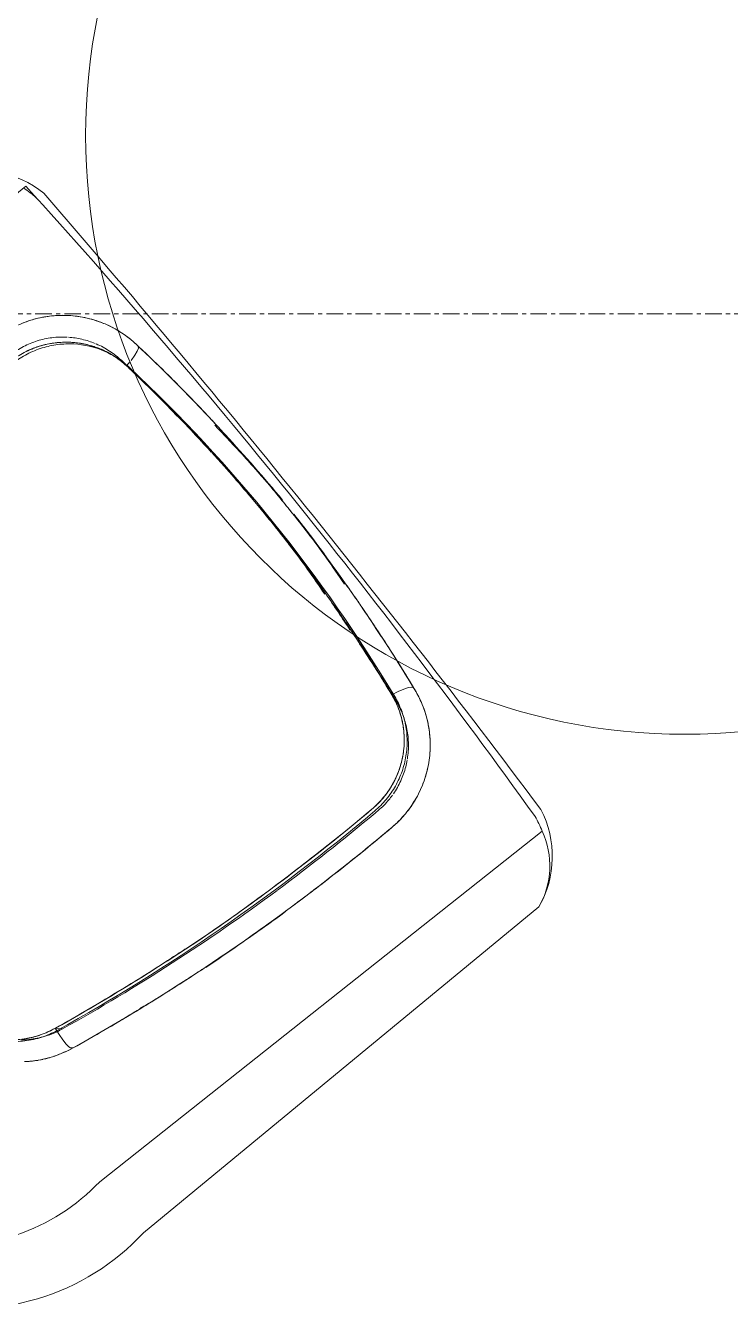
# Model space of a CAD drawing. Header units: inches. Extents: x 29752 to 31446, y 4278 to 5722.
# Drawn here: x 31277.49 to 31298.65, y 4370.56 to 4409.34 of the extents above; entities that cross this region are included whole.
import ezdxf

# ---------------------------------------------------------------- set-up
doc = ezdxf.new("R2010")
doc.units = ezdxf.units.IN
doc.header["$MEASUREMENT"] = 0
doc.linetypes.add('Grid Line 1_2_', pattern=[0.875, 0.5, -0.125, 0.125, -0.125])
doc.layers.add('I-FURN', color=30, linetype='Continuous', lineweight=9)
doc.layers.add('S-GRID', color=1, linetype='Continuous', lineweight=9)

# ---------------------------------------------------------------- blocks, each defined once
blk = doc.blocks.new('MEZ-Round_Top-Davis_Furniture-2 - 36x36x29-R-V48-FIRST FLOOR POWER _ SIGNAL')
at = {"layer": 'I-FURN'}
for start, end in [(90, 270), (270, 90)]:
    blk.add_arc((0, 0), 18, start, end, dxfattribs=at)
blk = doc.blocks.new('A642_US - A642 PURPLE-6120720-FIRST FLOOR POWER _ SIGNAL')
at = {"layer": 'I-FURN'}
for p, q in [((-14.084, -12.517), (-14.254, 2.882)), ((-12.371, -14.024), (-12.236, 2.939)), ((12.458, -14.112), (12.323, 2.939)), ((-8.601, 1.041), (-8.547, 1.098)), ((-7.806, 1.082), (-7.958, 0.923)), ((6.383, -13.241), (6.348, -13.077))]:
    blk.add_line(p, q, dxfattribs=at)
at = {"layer": 'I-FURN', "flags": 128}
for points in [[(-8.547, 1.098), (-8.491, 1.119), (-8.381, 1.129), (-8.223, 1.126), (-8.027, 1.11), (-7.806, 1.083)], [(-6.348, -13.077), (-6.394, -13.289), (-6.444, -13.469), (-6.495, -13.605)], [(6.587, -13.717), (6.543, -13.69), (6.495, -13.605), (6.444, -13.469), (6.394, -13.289)], [(-6.495, -13.605), (-6.543, -13.69), (-6.587, -13.717)]]:
    blk.add_lwpolyline(points, dxfattribs=at)
at = {"layer": 'I-FURN'}
for centre, radius, start, end in [((-1.978, 1.735), 12.782, 123.3778, 157.6078), ((-6.039, 3.743), 6.25, 132.6108, 187.3892), ((-7.265, 3.913), 7.064, 157.6078, 188.3922), ((-11.236, -11.403), 3.058, 201.3659, 258.5492), ((-11.768, -11.611), 2.488, 201.3659, 255.9554), ((11.322, -11.403), 3.058, 281.8656, 338.6341), ((-11.463, -11.109), 3.054, 252.6986, 261.8572), ((0.11, 197.881), 212.353, 266.75891, 273.33355), ((11.549, -11.109), 3.054, 278.1428, 287.3014), ((-0.009, 318.502), 333.113, 267.964, 272.05755)]:
    blk.add_arc(centre, radius, start, end, dxfattribs=at)
for centre, major_axis, ratio, start_param, end_param in [((49.684, -10.243), (-25.123, 54.134), 0.974752, 0.954252, 1.150097), ((-0.094, 6.249), (30.198, 0), 0.655835, 4.500591, 4.924186)]:
    blk.add_ellipse(centre, major_axis=major_axis, ratio=ratio, start_param=start_param, end_param=end_param, dxfattribs=at)
for points, knots in [([(-5.918, 3.219), (-6.084, 3.176), (-6.397, 3.064), (-6.836, 2.804), (-7.221, 2.461), (-7.539, 2.045), (-7.771, 1.578), (-7.863, 1.247), (-7.894, 1.078)], [-1, -1, -1, -1, -0.8333333, -0.6666667, -0.5, -0.3333333, -0.1666667, -0.0094147, -0.0094147, -0.0094147, -0.0094147]), ([(-7.806, 1.082), (-7.774, 1.263), (-7.681, 1.604), (-7.445, 2.079), (-7.128, 2.497), (-6.868, 2.72), (-6.733, 2.825)], [-0.999597, -0.999597, -0.999597, -0.999597, -0.8333333, -0.6666667, -0.5, -0.3333333, -0.3333333, -0.3333333, -0.3333333]), ([(-8.059, 2.358), (-8.094, 2.308), (-8.149, 2.223), (-8.203, 2.136), (-8.225, 2.101)], [0.61778845, 0.61778845, 0.61778845, 0.61778845, 0.66666667, 0.69933324, 0.69933324, 0.69933324, 0.69933324]), ([(-8.298, 1.958), (-8.35, 1.857), (-8.48, 1.561), (-8.565, 1.25), (-8.601, 1.041)], [0.7422407, 0.7422407, 0.7422407, 0.7422407, 0.8333333, 1, 1, 1, 1]), ([(-8.404, 1.727), (-8.415, 1.7), (-8.469, 1.565), (-8.507, 1.424), (-8.535, 1.31)], [0.8100245, 0.8100245, 0.8100245, 0.8100245, 0.8333333, 0.9266723, 0.9266723, 0.9266723, 0.9266723]), ([(-7.92, 1.105), (-7.895, 1.209), (-7.814, 1.468), (-7.692, 1.714), (-7.604, 1.857)], [-0.9386502, -0.9386502, -0.9386502, -0.9386502, -0.8333333, -0.6666667, -0.6666667, -0.6666667, -0.6666667]), ([(-8.763, -6.706), (-8.71, -5.429), (-8.523, -2.874), (-8.174, -0.34), (-7.958, 0.923)], [-0.6653023, -0.6653023, -0.6653023, -0.6653023, -0.3333333, 0, 0, 0, 0]), ([(-8.152, -1.205), (-8.202, -1.587), (-8.248, -1.979), (-8.294, -2.372), (-8.295, -2.382)], [-0.7999764, -0.7999764, -0.7999764, -0.7999764, -0.7, -0.6975021, -0.6975021, -0.6975021, -0.6975021]), ([(-9.158, -3.067), (-9.137, -2.852), (-9.112, -2.607), (-9.083, -2.364), (-9.079, -2.335)], [0.64437009, 0.64437009, 0.64437009, 0.64437009, 0.7, 0.70748527, 0.70748527, 0.70748527, 0.70748527]), ([(-9.158, -3.066), (-9.176, -3.238), (-9.285, -4.382), (-9.379, -5.529), (-9.415, -6.507)], [0.3555779, 0.3555779, 0.3555779, 0.3555779, 0.4, 0.6511044, 0.6511044, 0.6511044, 0.6511044]), ([(-8.604, -6.346), (-8.562, -5.397), (-8.499, -4.267), (-8.37, -3.147), (-8.348, -2.968)], [-0.6458882, -0.6458882, -0.6458882, -0.6458882, -0.4, -0.3532967, -0.3532967, -0.3532967, -0.3532967]), ([(-9.408, -6.507), (-9.416, -6.697), (-9.427, -6.938), (-9.433, -7.179), (-9.434, -7.23)], [0.65110436, 0.65110436, 0.65110436, 0.65110436, 0.7, 0.71299943, 0.71299943, 0.71299943, 0.71299943]), ([(-8.648, -10.452), (-8.675, -9.291), (-8.669, -8.122), (-8.628, -6.954), (-8.628, -6.945)], [-1, -1, -1, -1, -0.7, -0.697579, -0.697579, -0.697579, -0.697579]), ([(-8.648, -10.453), (-8.645, -10.59), (-8.627, -10.771), (-8.593, -10.947), (-8.583, -10.991)], [-0.9998119, -0.9998119, -0.9998119, -0.9998119, -0.8928571, -0.8572488, -0.8572488, -0.8572488, -0.8572488]), ([(-6.348, -13.077), (-6.501, -13.056), (-6.796, -12.988), (-7.223, -12.807), (-7.616, -12.553), (-7.961, -12.23), (-8.25, -11.846), (-8.468, -11.413), (-8.608, -10.941), (-8.644, -10.619), (-8.648, -10.453)], [-0.9999272, -0.9999272, -0.9999272, -0.9999272, -0.875, -0.75, -0.625, -0.5, -0.375, -0.25, -0.125, -0.0001193, -0.0001193, -0.0001193, -0.0001193]), ([(8.648, -10.453), (8.644, -10.619), (8.608, -10.941), (8.468, -11.413), (8.25, -11.846), (7.865, -12.358), (7.366, -12.747), (6.796, -12.988), (6.501, -13.056), (6.348, -13.077)], [-0.999873, -0.999873, -0.999873, -0.999873, -0.875, -0.75, -0.625, -0.5, -0.25, -0.125, -0.0000596, -0.0000596, -0.0000596, -0.0000596]), ([(-9.441, -10.772), (-9.43, -10.9), (-9.4, -11.119), (-9.346, -11.334), (-9.32, -11.423)], [0.0404674, 0.0404674, 0.0404674, 0.0404674, 0.125, 0.185735, 0.185735, 0.185735, 0.185735]), ([(-8.707, -11.197), (-8.723, -11.141), (-8.772, -10.937), (-8.795, -10.731), (-8.798, -10.577)], [-0.1733654, -0.1733654, -0.1733654, -0.1733654, -0.125, 0, 0, 0, 0]), ([(8.555, -10.488), (8.551, -10.655), (8.515, -10.977), (8.375, -11.448), (8.156, -11.882), (7.772, -12.394), (7.272, -12.783), (6.702, -13.024), (6.408, -13.091), (6.255, -13.113)], [-1, -1, -1, -1, -0.875, -0.75, -0.625, -0.5, -0.25, -0.125, 0, 0, 0, 0]), ([(7.243, -13.576), (7.413, -13.52), (7.753, -13.374), (8.222, -13.069), (8.639, -12.679), (8.982, -12.22), (9.24, -11.707), (9.404, -11.155), (9.446, -10.779), (9.45, -10.587)], [0.1307476, 0.1307476, 0.1307476, 0.1307476, 0.25, 0.375, 0.5, 0.625, 0.75, 0.875, 1, 1, 1, 1]), ([(-8.582, -10.994), (-8.577, -11.015), (-8.557, -11.102), (-8.523, -11.218), (-8.491, -11.31), (-8.481, -11.338)], [-0.85652637, -0.85652637, -0.85652637, -0.85652637, -0.83928571, -0.78571429, -0.76232341, -0.76232341, -0.76232341, -0.76232341]), ([(8.583, -10.99), (8.578, -11.012), (8.557, -11.1), (8.523, -11.217), (8.491, -11.31), (8.481, -11.338)], [-0.85714286, -0.85714286, -0.85714286, -0.85714286, -0.83928571, -0.78571429, -0.76209278, -0.76209278, -0.76209278, -0.76209278]), ([(-8.162, -12.208), (-8.256, -12.101), (-8.433, -11.864), (-8.593, -11.534), (-8.675, -11.322), (-8.698, -11.25)], [-0.4929254, -0.4929254, -0.4929254, -0.4929254, -0.375, -0.25, -0.1882919, -0.1882919, -0.1882919, -0.1882919]), ([(-8.412, -11.508), (-8.394, -11.549), (-8.316, -11.713), (-8.222, -11.869), (-8.144, -11.98)], [-0.7142857, -0.7142857, -0.7142857, -0.7142857, -0.6785714, -0.5716833, -0.5716833, -0.5716833, -0.5716833]), ([(-8.005, -12.159), (-8.054, -12.101), (-8.212, -11.898), (-8.334, -11.673), (-8.412, -11.508)], [-0.4879746, -0.4879746, -0.4879746, -0.4879746, -0.4285714, -0.2857143, -0.2857143, -0.2857143, -0.2857143]), ([(8.413, -11.507), (8.394, -11.548), (8.318, -11.708), (8.227, -11.861), (8.151, -11.969)], [-0.7142857, -0.7142857, -0.7142857, -0.7142857, -0.6785714, -0.574631, -0.574631, -0.574631, -0.574631]), ([(8.441, -11.44), (8.441, -11.442), (8.431, -11.464), (8.422, -11.486), (8.413, -11.507)], [-0.73344039, -0.73344039, -0.73344039, -0.73344039, -0.73214286, -0.71428571, -0.71428571, -0.71428571, -0.71428571]), ([(9.069, -12.037), (9.127, -11.928), (9.21, -11.742), (9.285, -11.549), (9.311, -11.472)], [0.6689683, 0.6689683, 0.6689683, 0.6689683, 0.75, 0.803272, 0.803272, 0.803272, 0.803272]), ([(-9.104, -11.968), (-9.062, -12.051), (-8.991, -12.179), (-8.91, -12.302), (-8.88, -12.346)], [0.31410319, 0.31410319, 0.31410319, 0.31410319, 0.375, 0.41033081, 0.41033081, 0.41033081, 0.41033081]), ([(-6.579, -13.061), (-6.731, -13.04), (-7.022, -12.972), (-7.442, -12.795), (-7.82, -12.549), (-8.038, -12.346), (-8.136, -12.237)], [-1, -1, -1, -1, -0.875, -0.75, -0.625, -0.5037535, -0.5037535, -0.5037535, -0.5037535]), ([(-7.356, -12.716), (-7.394, -12.692), (-7.545, -12.595), (-7.73, -12.447), (-7.866, -12.312), (-7.905, -12.272)], [-0.7142857, -0.7142857, -0.7142857, -0.7142857, -0.6785714, -0.5714286, -0.5279335, -0.5279335, -0.5279335, -0.5279335]), ([(7.904, -12.272), (7.866, -12.312), (7.699, -12.479), (7.509, -12.617), (7.357, -12.715)], [-0.4718672, -0.4718672, -0.4718672, -0.4718672, -0.4285714, -0.2857143, -0.2857143, -0.2857143, -0.2857143]), ([(7.357, -12.715), (7.395, -12.692), (7.546, -12.595), (7.687, -12.481), (7.786, -12.389)], [-0.7140874, -0.7140874, -0.7140874, -0.7140874, -0.6785714, -0.5714286, -0.5714286, -0.5714286, -0.5714286]), ([(8.118, -12.257), (8.025, -12.358), (7.82, -12.549), (7.586, -12.697), (7.463, -12.767)], [-0.4888867, -0.4888867, -0.4888867, -0.4888867, -0.375, -0.2586099, -0.2586099, -0.2586099, -0.2586099]), ([(8.835, -12.409), (8.882, -12.345), (8.954, -12.238), (9.018, -12.127), (9.041, -12.084)], [0.57274448, 0.57274448, 0.57274448, 0.57274448, 0.625, 0.6570553, 0.6570553, 0.6570553, 0.6570553]), ([(-8.818, -12.433), (-8.758, -12.514), (-8.637, -12.662), (-8.503, -12.8), (-8.438, -12.863)], [0.4336666, 0.4336666, 0.4336666, 0.4336666, 0.5, 0.5597421, 0.5597421, 0.5597421, 0.5597421]), ([(-7.263, -12.77), (-7.275, -12.763), (-7.306, -12.746), (-7.337, -12.728), (-7.356, -12.716)], [-0.74265984, -0.74265984, -0.74265984, -0.74265984, -0.73214286, -0.71428571, -0.71428571, -0.71428571, -0.71428571]), ([(8.44, -12.859), (8.505, -12.798), (8.642, -12.656), (8.768, -12.503), (8.832, -12.415)], [0.4410539, 0.4410539, 0.4410539, 0.4410539, 0.5, 0.5712465, 0.5712465, 0.5712465, 0.5712465]), ([(-8.427, -12.872), (-8.358, -12.936), (-8.225, -13.051), (-8.083, -13.151), (-8.015, -13.195)], [0.5628768, 0.5628768, 0.5628768, 0.5628768, 0.625, 0.6783704, 0.6783704, 0.6783704, 0.6783704]), ([(-6.916, -12.931), (-6.922, -12.929), (-6.99, -12.903), (-7.065, -12.871), (-7.133, -12.838), (-7.14, -12.834)], [-0.84379543, -0.84379543, -0.84379543, -0.84379543, -0.83928571, -0.78571429, -0.77930425, -0.77930425, -0.77930425, -0.77930425]), ([(-6.348, -13.077), (-6.483, -13.058), (-6.674, -13.016), (-6.859, -12.953), (-6.916, -12.931)], [-1, -1, -1, -1, -0.8928571, -0.8437954, -0.8437954, -0.8437954, -0.8437954]), ([(6.923, -12.929), (6.906, -12.936), (6.72, -13.004), (6.528, -13.052), (6.348, -13.077)], [-0.157752, -0.157752, -0.157752, -0.157752, -0.1428571, 0, 0, 0, 0]), ([(6.348, -13.077), (6.483, -13.058), (6.649, -13.022), (6.809, -12.97), (6.841, -12.959)], [-0.9999391, -0.9999391, -0.9999391, -0.9999391, -0.8928571, -0.8652073, -0.8652073, -0.8652073, -0.8652073]), ([(6.87, -12.948), (6.891, -12.941), (6.975, -12.91), (7.065, -12.871), (7.133, -12.838), (7.141, -12.834)], [-0.85703617, -0.85703617, -0.85703617, -0.85703617, -0.83928571, -0.78571429, -0.77932882, -0.77932882, -0.77932882, -0.77932882]), ([(8.212, -13.056), (8.212, -13.055), (8.263, -13.016), (8.312, -12.974), (8.36, -12.932)], [0.37484637, 0.37484637, 0.37484637, 0.37484637, 0.375, 0.41742999, 0.41742999, 0.41742999, 0.41742999]), ([(-7.921, -13.259), (-7.861, -13.296), (-7.749, -13.359), (-7.635, -13.419), (-7.583, -13.445)], [0.70345155, 0.70345155, 0.70345155, 0.70345155, 0.75, 0.78846936, 0.78846936, 0.78846936, 0.78846936]), ([(-7.45, -13.499), (-7.374, -13.531), (-7.119, -13.624), (-6.857, -13.684), (-6.669, -13.711)], [0.8202211, 0.8202211, 0.8202211, 0.8202211, 0.875, 1, 1, 1, 1]), ([(2.736, -13.438), (2.13, -13.474), (0.307, -13.543), (-1.97, -13.522), (-3.611, -13.364), (-4.046, -13.318)], [-0.7142857, -0.7142857, -0.7142857, -0.7142857, -0.5714286, -0.2857143, -0.1821935, -0.1821935, -0.1821935, -0.1821935]), ([(0.263, -13.519), (0.175, -13.519), (0, -13.52), (-0.175, -13.519), (-0.263, -13.517)], [-0.52055427, -0.52055427, -0.52055427, -0.52055427, -0.5, -0.47944792, -0.47944792, -0.47944792, -0.47944792]), ([(7.188, -13.594), (7.198, -13.591), (7.313, -13.554), (7.426, -13.511), (7.528, -13.466)], [0.11789652, 0.11789652, 0.11789652, 0.11789652, 0.125, 0.1984761, 0.1984761, 0.1984761, 0.1984761]), ([(7.649, -13.41), (7.679, -13.395), (7.763, -13.352), (7.845, -13.305), (7.898, -13.273)], [0.22791789, 0.22791789, 0.22791789, 0.22791789, 0.25, 0.29058166, 0.29058166, 0.29058166, 0.29058166]), ([(-3.313, -14.062), (-3.167, -14.072), (-2.158, -14.135), (-1.141, -14.188), (-0.272, -14.192)], [0.2531386, 0.2531386, 0.2531386, 0.2531386, 0.2857143, 0.4795636, 0.4795636, 0.4795636, 0.4795636]), ([(-3.179, -14.071), (-3.078, -14.077), (-2.125, -14.136), (-1.164, -14.187), (-0.306, -14.192)], [0.2631221, 0.2631221, 0.2631221, 0.2631221, 0.2857143, 0.4770164, 0.4770164, 0.4770164, 0.4770164]), ([(0.273, -14.175), (0.502, -14.174), (1.48, -14.165), (2.448, -14.095), (3.188, -14.028)], [0.5202787, 0.5202787, 0.5202787, 0.5202787, 0.5714286, 0.7383155, 0.7383155, 0.7383155, 0.7383155]), ([(0.274, -14.175), (0.503, -14.174), (1.519, -14.165), (2.524, -14.09), (3.302, -14.02)], [0.5204197, 0.5204197, 0.5204197, 0.5204197, 0.5714286, 0.7468699, 0.7468699, 0.7468699, 0.7468699])]:
    blk.add_open_spline(points, degree=3, knots=knots, dxfattribs=at)
for points in [[(-8.085, 2.32), (-8.058, 2.36), (-8.031, 2.398), (-8.003, 2.436)], [(-8.002, 2.436), (-8.031, 2.398), (-8.058, 2.36), (-8.084, 2.32)], [(-8.033, 2.395), (-8.042, 2.383), (-8.05, 2.37), (-8.059, 2.358)], [(-8.436, 1.646), (-8.396, 1.752), (-8.35, 1.856), (-8.298, 1.958)], [(-8.24, 2.068), (-8.284, 1.989), (-8.327, 1.909), (-8.365, 1.827)], [(-8.16, 2.205), (-8.21, 2.125), (-8.259, 2.044), (-8.303, 1.96)], [(-8.299, 1.958), (-8.256, 2.042), (-8.21, 2.124), (-8.16, 2.205)], [(-8.16, 2.205), (-8.136, 2.244), (-8.111, 2.283), (-8.085, 2.321)], [(-8.085, 2.321), (-8.111, 2.283), (-8.135, 2.244), (-8.16, 2.205)], [(-7.67, 1.584), (-7.61, 1.746), (-7.535, 1.904), (-7.443, 2.05)], [(-7.604, 1.857), (-7.553, 1.938), (-7.499, 2.018), (-7.439, 2.094)], [(-7.445, 2.047), (-7.471, 2.005), (-7.496, 1.963), (-7.521, 1.92)], [(-8.601, 1.041), (-8.565, 1.25), (-8.51, 1.451), (-8.436, 1.645)], [(-8.361, 1.826), (-8.376, 1.793), (-8.391, 1.761), (-8.405, 1.727)], [(-7.679, 1.561), (-7.735, 1.406), (-7.777, 1.247), (-7.806, 1.082)], [(-7.806, 1.082), (-7.777, 1.247), (-7.735, 1.406), (-7.679, 1.561)], [(-7.518, 1.919), (-7.576, 1.811), (-7.632, 1.701), (-7.67, 1.584)], [(-8.542, 1.312), (-8.565, 1.223), (-8.585, 1.133), (-8.601, 1.041)], [(-8.601, 1.041), (-8.726, 0.307), (-8.838, -0.428), (-8.936, -1.166)], [(-8.81, -0.27), (-8.745, 0.168), (-8.675, 0.604), (-8.601, 1.041)], [(-8.601, 1.041), (-8.675, 0.605), (-8.745, 0.168), (-8.81, -0.27)], [(-8.332, -2.733), (-8.197, -1.456), (-8.022, -0.183), (-7.806, 1.081)], [(-8.295, -2.382), (-8.166, -1.223), (-8.003, -0.068), (-7.806, 1.081)], [(-7.806, 1.081), (-7.936, 0.321), (-8.047, -0.441), (-8.147, -1.205)], [(-7.958, 0.921), (-7.948, 0.984), (-7.935, 1.045), (-7.92, 1.105)], [(-8.81, -0.27), (-8.912, -0.957), (-8.998, -1.645), (-9.076, -2.335)], [(-8.949, -1.264), (-8.905, -0.932), (-8.856, -0.601), (-8.805, -0.271)], [(-9.08, -2.335), (-9.039, -1.977), (-8.991, -1.621), (-8.94, -1.265)], [(-8.948, -1.254), (-8.972, -1.44), (-8.995, -1.626), (-9.018, -1.812)], [(-8.936, -1.166), (-8.94, -1.195), (-8.944, -1.225), (-8.948, -1.254)], [(-9.018, -1.812), (-9.04, -1.986), (-9.06, -2.161), (-9.08, -2.336)], [(-9.08, -2.335), (-9.108, -2.578), (-9.133, -2.822), (-9.158, -3.066)], [(-9.08, -2.336), (-9.098, -2.493), (-9.115, -2.651), (-9.132, -2.808)], [(-8.295, -2.382), (-8.316, -2.576), (-8.338, -2.771), (-8.359, -2.966)], [(-8.357, -2.967), (-8.337, -2.772), (-8.315, -2.577), (-8.291, -2.382)], [(-9.132, -2.808), (-9.161, -3.086), (-9.19, -3.363), (-9.218, -3.641)], [(-9.208, -3.582), (-9.192, -3.41), (-9.176, -3.238), (-9.159, -3.067)], [(-8.614, -6.584), (-8.561, -5.296), (-8.487, -4.009), (-8.332, -2.734)], [(-8.357, -2.966), (-8.375, -3.146), (-8.393, -3.325), (-8.411, -3.504)], [(-9.232, -3.85), (-9.294, -4.554), (-9.353, -5.259), (-9.388, -5.965)], [(-9.379, -5.911), (-9.337, -5.133), (-9.29, -4.355), (-9.218, -3.581)], [(-9.217, -3.674), (-9.222, -3.733), (-9.227, -3.791), (-9.233, -3.85)], [(-8.409, -3.505), (-8.48, -4.273), (-8.546, -5.043), (-8.578, -5.814)], [(-8.578, -5.815), (-8.587, -5.992), (-8.595, -6.169), (-8.6, -6.346)], [(-9.387, -6.069), (-9.398, -6.275), (-9.408, -6.482), (-9.415, -6.688)], [(-9.408, -6.507), (-9.399, -6.308), (-9.389, -6.11), (-9.379, -5.911)], [(-9.383, -5.998), (-9.384, -6.022), (-9.386, -6.045), (-9.387, -6.069)], [(-9.435, -7.23), (-9.428, -6.989), (-9.418, -6.748), (-9.407, -6.507)], [(-8.648, -10.452), (-8.678, -9.161), (-8.656, -7.873), (-8.614, -6.584)], [(-8.628, -6.945), (-8.621, -6.745), (-8.614, -6.545), (-8.606, -6.346)], [(-8.604, -6.346), (-8.613, -6.545), (-8.619, -6.745), (-8.624, -6.945)], [(-9.415, -6.688), (-9.422, -6.84), (-9.426, -6.991), (-9.43, -7.143)], [(-8.801, -10.46), (-8.827, -9.213), (-8.804, -7.967), (-8.764, -6.722)], [(-8.628, -6.945), (-8.642, -7.34), (-8.647, -7.736), (-8.647, -8.132)], [(-9.436, -7.255), (-9.471, -8.364), (-9.476, -9.475), (-9.45, -10.587)], [(-9.459, -8.246), (-9.454, -7.916), (-9.446, -7.585), (-9.434, -7.255)], [(-9.434, -7.182), (-9.44, -7.363), (-9.443, -7.543), (-9.446, -7.724)], [(-9.449, -7.724), (-9.454, -7.935), (-9.456, -8.146), (-9.457, -8.357)], [(-8.658, -8.132), (-8.669, -8.905), (-8.666, -9.678), (-8.648, -10.452)], [(-9.45, -10.587), (-9.468, -9.806), (-9.471, -9.026), (-9.459, -8.247)], [(-9.462, -8.398), (-9.465, -8.646), (-9.464, -8.894), (-9.463, -9.143)], [(-9.467, -9.143), (-9.467, -9.624), (-9.462, -10.105), (-9.45, -10.587)], [(-8.798, -10.572), (-8.799, -10.535), (-8.8, -10.497), (-8.801, -10.46)], [(-8.583, -10.991), (-8.622, -10.815), (-8.644, -10.636), (-8.648, -10.453)], [(-9.387, -11.153), (-9.425, -10.967), (-9.446, -10.778), (-9.45, -10.587)], [(-9.45, -10.587), (-9.446, -10.779), (-9.404, -11.155), (-9.24, -11.707), (-8.982, -12.22), (-8.639, -12.679), (-8.222, -13.069), (-7.904, -13.275), (-7.738, -13.364)], [(-9.45, -10.587), (-9.449, -10.649), (-9.446, -10.711), (-9.441, -10.772)], [(-6.442, -13.113), (-6.595, -13.091), (-6.89, -13.024), (-7.317, -12.843), (-7.709, -12.589), (-8.055, -12.266), (-8.343, -11.882), (-8.562, -11.448), (-8.702, -10.977), (-8.738, -10.655), (-8.742, -10.488)], [(8.798, -10.577), (8.795, -10.731), (8.761, -11.028), (8.632, -11.466), (8.428, -11.872), (8.246, -12.115), (8.145, -12.227)], [(-9.225, -11.7), (-9.295, -11.523), (-9.357, -11.341), (-9.387, -11.153)], [(-8.481, -11.338), (-8.522, -11.226), (-8.561, -11.111), (-8.582, -10.994)], [(8.481, -11.337), (8.523, -11.224), (8.561, -11.109), (8.583, -10.991)], [(9.387, -11.153), (9.349, -11.339), (9.295, -11.523), (9.225, -11.7)], [(-9.32, -11.423), (-9.314, -11.445), (-9.307, -11.467), (-9.3, -11.489)], [(-9.3, -11.489), (-9.277, -11.56), (-9.252, -11.631), (-9.224, -11.701)], [(-8.442, -11.44), (-8.455, -11.406), (-8.469, -11.372), (-8.482, -11.339)], [(-8.481, -11.338), (-8.468, -11.372), (-8.455, -11.406), (-8.441, -11.44)], [(-8.412, -11.508), (-8.422, -11.485), (-8.432, -11.462), (-8.442, -11.44)], [(-8.441, -11.44), (-8.432, -11.462), (-8.422, -11.485), (-8.413, -11.507)], [(8.151, -11.969), (8.253, -11.824), (8.336, -11.669), (8.412, -11.508)], [(8.413, -11.507), (8.422, -11.485), (8.432, -11.462), (8.442, -11.44)], [(8.441, -11.44), (8.455, -11.406), (8.469, -11.372), (8.483, -11.338)], [(8.481, -11.338), (8.468, -11.372), (8.455, -11.406), (8.441, -11.44)], [(-8.969, -12.21), (-9.069, -12.048), (-9.15, -11.877), (-9.224, -11.701)], [(-9.224, -11.701), (-9.188, -11.792), (-9.148, -11.881), (-9.104, -11.968)], [(-8.143, -11.981), (-8.099, -12.042), (-8.054, -12.102), (-8.005, -12.159)], [(8.144, -11.979), (8.1, -12.041), (8.054, -12.101), (8.005, -12.159)], [(8.005, -12.158), (8.054, -12.101), (8.1, -12.042), (8.143, -11.98)], [(9.224, -11.701), (9.154, -11.878), (9.069, -12.049), (8.969, -12.21)], [(-8.628, -12.666), (-8.754, -12.525), (-8.87, -12.373), (-8.968, -12.211)], [(-8.005, -12.159), (-7.972, -12.198), (-7.938, -12.236), (-7.904, -12.273)], [(-7.904, -12.272), (-7.939, -12.235), (-7.973, -12.197), (-8.005, -12.159)], [(-7.904, -12.272), (-7.866, -12.312), (-7.827, -12.351), (-7.787, -12.389)], [(-7.786, -12.389), (-7.654, -12.512), (-7.508, -12.618), (-7.356, -12.716)], [(7.787, -12.388), (7.827, -12.35), (7.866, -12.312), (7.904, -12.272)], [(7.904, -12.272), (7.939, -12.235), (7.973, -12.197), (8.005, -12.159)], [(8.005, -12.159), (7.972, -12.197), (7.939, -12.235), (7.904, -12.272)], [(8.968, -12.211), (8.868, -12.373), (8.754, -12.525), (8.628, -12.666)], [(9.042, -12.085), (9.051, -12.069), (9.06, -12.053), (9.068, -12.037)], [(-8.213, -13.055), (-8.362, -12.938), (-8.5, -12.808), (-8.627, -12.667)], [(-7.355, -12.716), (-7.325, -12.735), (-7.294, -12.754), (-7.263, -12.772)], [(-7.263, -12.77), (-7.222, -12.793), (-7.182, -12.815), (-7.141, -12.836)], [(-7.14, -12.834), (-7.182, -12.814), (-7.223, -12.792), (-7.263, -12.77)], [(7.436, -12.783), (7.302, -12.854), (7.022, -12.972), (6.731, -13.04), (6.579, -13.061)], [(7.141, -12.834), (7.182, -12.814), (7.223, -12.792), (7.263, -12.77)], [(7.263, -12.77), (7.223, -12.793), (7.182, -12.815), (7.141, -12.836)], [(7.263, -12.77), (7.294, -12.753), (7.325, -12.735), (7.356, -12.716)], [(7.357, -12.715), (7.326, -12.734), (7.295, -12.753), (7.264, -12.772)], [(8.627, -12.667), (8.501, -12.808), (8.363, -12.94), (8.213, -13.055)], [(-7.738, -13.364), (-7.905, -13.275), (-8.064, -13.172), (-8.212, -13.055)], [(-7.14, -12.834), (-7.052, -12.878), (-6.962, -12.919), (-6.869, -12.949)], [(-6.869, -12.949), (-6.7, -13.009), (-6.527, -13.052), (-6.348, -13.077)], [(-6.352, -13.092), (-6.428, -13.082), (-6.503, -13.072), (-6.579, -13.061)], [(-5.812, -13.162), (-5.992, -13.14), (-6.172, -13.116), (-6.352, -13.092)], [(-6.348, -13.077), (-5.752, -13.161), (-5.153, -13.229), (-4.551, -13.285)], [(-4.052, -13.34), (-4.821, -13.272), (-5.587, -13.184), (-6.348, -13.077)], [(-4.386, -13.309), (-5.043, -13.246), (-5.698, -13.168), (-6.348, -13.077)], [(-4.558, -13.3), (-4.977, -13.26), (-5.394, -13.21), (-5.811, -13.158)], [(5.87, -13.142), (5.377, -13.205), (4.882, -13.268), (4.385, -13.325)], [(5.89, -13.139), (5.445, -13.197), (4.998, -13.246), (4.55, -13.288)], [(4.551, -13.293), (4.999, -13.248), (5.444, -13.194), (5.889, -13.137)], [(5.812, -13.162), (5.396, -13.214), (4.977, -13.265), (4.558, -13.312)], [(5.897, -13.152), (5.869, -13.155), (5.84, -13.159), (5.812, -13.162)], [(6.348, -13.077), (6.189, -13.1), (6.029, -13.122), (5.87, -13.144)], [(5.89, -13.139), (6.043, -13.119), (6.195, -13.099), (6.348, -13.077)], [(6.348, -13.077), (6.195, -13.099), (6.043, -13.119), (5.89, -13.138)], [(6.352, -13.092), (6.2, -13.113), (6.049, -13.133), (5.897, -13.154)], [(6.579, -13.061), (6.503, -13.072), (6.428, -13.082), (6.352, -13.092)], [(7.14, -12.834), (7.069, -12.869), (6.997, -12.903), (6.923, -12.93)], [(8.212, -13.055), (8.064, -13.172), (7.903, -13.271), (7.738, -13.364)], [(7.898, -13.273), (7.994, -13.214), (8.088, -13.151), (8.178, -13.082)], [(8.378, -12.916), (8.395, -12.901), (8.411, -12.886), (8.428, -12.871)], [(-8.016, -13.197), (-7.985, -13.218), (-7.953, -13.239), (-7.92, -13.258)], [(-7.45, -13.499), (-7.548, -13.459), (-7.644, -13.414), (-7.738, -13.364)], [(-7.738, -13.364), (-7.644, -13.414), (-7.549, -13.462), (-7.451, -13.504)], [(-7.509, -13.474), (-7.455, -13.498), (-7.4, -13.521), (-7.345, -13.542)], [(-7.218, -13.584), (-7.297, -13.559), (-7.374, -13.531), (-7.45, -13.499)], [(-7.32, -13.549), (-7.302, -13.556), (-7.283, -13.563), (-7.264, -13.569)], [(-4.039, -13.347), (-4.212, -13.333), (-4.384, -13.316), (-4.555, -13.297)], [(-4.55, -13.293), (-4.384, -13.31), (-4.218, -13.325), (-4.052, -13.339)], [(-4.019, -13.343), (-4.141, -13.332), (-4.263, -13.32), (-4.385, -13.307)], [(-4.052, -13.34), (-3.873, -13.356), (-3.693, -13.371), (-3.514, -13.384)], [(-3.793, -13.368), (-3.875, -13.361), (-3.957, -13.354), (-4.039, -13.346)], [(-3.513, -13.385), (-3.682, -13.372), (-3.85, -13.356), (-4.018, -13.339)], [(-3.308, -13.404), (-3.453, -13.394), (-3.597, -13.382), (-3.74, -13.369)], [(-3.47, -13.388), (-3.326, -13.399), (-3.182, -13.409), (-3.039, -13.418)], [(-3.04, -13.419), (-3.182, -13.409), (-3.324, -13.398), (-3.465, -13.385)], [(-3.041, -13.422), (-3.13, -13.416), (-3.219, -13.41), (-3.308, -13.403)], [(-2.739, -13.438), (-2.839, -13.432), (-2.94, -13.425), (-3.04, -13.417)], [(-2.739, -13.44), (-2.84, -13.435), (-2.94, -13.428), (-3.04, -13.42)], [(-3.038, -13.419), (-2.938, -13.425), (-2.838, -13.432), (-2.737, -13.438)], [(-2.736, -13.438), (-2.13, -13.474), (-1.523, -13.494), (-0.914, -13.511)], [(-0.915, -13.511), (-1.523, -13.498), (-2.127, -13.458), (-2.729, -13.406)], [(-0.915, -13.511), (-1.524, -13.499), (-2.127, -13.46), (-2.729, -13.409)], [(-0.913, -13.511), (-0.696, -13.515), (-0.479, -13.519), (-0.262, -13.522)], [(-0.263, -13.519), (-0.48, -13.518), (-0.696, -13.512), (-0.912, -13.503)], [(-0.263, -13.519), (-0.48, -13.518), (-0.696, -13.512), (-0.912, -13.504)], [(0, -13.52), (-0.088, -13.52), (-0.175, -13.519), (-0.263, -13.518)], [(-0.263, -13.519), (-0.088, -13.52), (0.088, -13.521), (0.263, -13.521)], [(0.263, -13.519), (0.175, -13.519), (0.088, -13.52), (0, -13.52)], [(0.914, -13.511), (0.697, -13.515), (0.48, -13.519), (0.263, -13.52)], [(0.914, -13.511), (0.697, -13.515), (0.48, -13.519), (0.263, -13.52)], [(0.263, -13.519), (0.48, -13.518), (0.697, -13.516), (0.914, -13.513)], [(2.737, -13.438), (2.131, -13.474), (1.522, -13.508), (0.914, -13.52)], [(0.914, -13.51), (1.119, -13.506), (1.324, -13.502), (1.53, -13.496)], [(1.547, -13.494), (1.337, -13.501), (1.126, -13.508), (0.915, -13.513)], [(1.575, -13.492), (1.963, -13.479), (2.351, -13.464), (2.737, -13.438)], [(2.737, -13.441), (2.358, -13.462), (1.978, -13.484), (1.597, -13.5)], [(4.55, -13.293), (3.948, -13.353), (3.343, -13.398), (2.737, -13.432)], [(2.738, -13.438), (2.839, -13.432), (2.94, -13.425), (3.041, -13.417)], [(3.04, -13.419), (2.94, -13.425), (2.84, -13.432), (2.739, -13.438)], [(3.04, -13.422), (2.94, -13.429), (2.84, -13.435), (2.74, -13.441)], [(3.793, -13.368), (3.543, -13.388), (3.292, -13.408), (3.04, -13.427)], [(3.459, -13.389), (3.32, -13.399), (3.18, -13.41), (3.04, -13.42)], [(3.041, -13.418), (3.18, -13.409), (3.319, -13.398), (3.457, -13.386)], [(3.465, -13.388), (3.828, -13.361), (4.188, -13.324), (4.547, -13.283)], [(4.386, -13.309), (4.08, -13.338), (3.773, -13.368), (3.466, -13.395)], [(4.557, -13.3), (4.303, -13.325), (4.048, -13.349), (3.793, -13.373)], [(7.738, -13.364), (7.579, -13.448), (7.415, -13.527), (7.243, -13.577)], [(7.567, -13.448), (7.594, -13.436), (7.622, -13.423), (7.649, -13.41)], [(-6.669, -13.711), (-6.857, -13.684), (-7.039, -13.642), (-7.218, -13.584)], [(-7.186, -13.595), (-7.162, -13.602), (-7.138, -13.609), (-7.114, -13.615)], [(-7.114, -13.616), (-7.046, -13.636), (-6.976, -13.651), (-6.906, -13.665)], [(-6.907, -13.668), (-6.829, -13.685), (-6.749, -13.7), (-6.669, -13.711)], [(-6.643, -13.715), (-6.652, -13.713), (-6.66, -13.712), (-6.669, -13.711)], [(-6.669, -13.711), (-6.31, -13.761), (-5.949, -13.808), (-5.587, -13.85)], [(-6.669, -13.711), (-6.302, -13.763), (-5.933, -13.81), (-5.564, -13.853)], [(-5.587, -13.85), (-5.94, -13.809), (-6.292, -13.763), (-6.643, -13.715)], [(-5.587, -13.85), (-4.943, -13.926), (-4.295, -13.984), (-3.645, -14.034)], [(-4.782, -13.938), (-5.051, -13.911), (-5.318, -13.879), (-5.585, -13.846)], [(-5.564, -13.853), (-5.199, -13.896), (-4.832, -13.932), (-4.465, -13.965)], [(-3.644, -14.038), (-4.024, -14.009), (-4.401, -13.97), (-4.778, -13.927)], [(3.645, -14.038), (4.66, -13.96), (5.67, -13.851), (6.669, -13.711)], [(4.781, -13.938), (4.403, -13.975), (4.025, -14.007), (3.645, -14.035)], [(4.127, -13.999), (4.257, -13.987), (4.388, -13.975), (4.518, -13.961)], [(4.519, -13.963), (5.24, -13.895), (5.957, -13.811), (6.669, -13.711)], [(6.669, -13.711), (6.043, -13.799), (5.414, -13.874), (4.782, -13.938)], [(7.218, -13.584), (7.039, -13.642), (6.857, -13.684), (6.669, -13.711)], [(6.669, -13.711), (6.857, -13.684), (7.039, -13.642), (7.218, -13.584)], [(6.669, -13.711), (6.694, -13.707), (6.72, -13.704), (6.745, -13.699)], [(6.745, -13.699), (6.896, -13.675), (7.043, -13.64), (7.188, -13.594)], [(-4.465, -13.968), (-4.345, -13.979), (-4.225, -13.99), (-4.105, -14)], [(-4.075, -14.003), (-3.98, -14.011), (-3.885, -14.019), (-3.79, -14.026)], [(-3.79, -14.026), (-3.645, -14.038), (-3.5, -14.048), (-3.355, -14.058)], [(-3.529, -14.046), (-3.552, -14.045), (-3.575, -14.043), (-3.597, -14.041)], [(-3.597, -14.041), (-3.575, -14.043), (-3.552, -14.045), (-3.53, -14.046)], [(-3.481, -14.05), (-3.381, -14.057), (-3.28, -14.064), (-3.179, -14.07)], [(-3.178, -14.071), (-3.279, -14.064), (-3.38, -14.056), (-3.48, -14.048)], [(-2.877, -14.09), (-2.977, -14.084), (-3.078, -14.077), (-3.178, -14.069)], [(-0.96, -14.166), (-1.6, -14.154), (-2.235, -14.111), (-2.868, -14.057)], [(-0.309, -14.175), (-0.526, -14.173), (-0.743, -14.172), (-0.96, -14.166)], [(0.272, -14.175), (0.079, -14.176), (-0.115, -14.177), (-0.309, -14.177)], [(-0.309, -14.175), (-0.115, -14.176), (0.079, -14.177), (0.273, -14.177)], [(-0.273, -14.175), (-0.182, -14.176), (-0.091, -14.176), (0, -14.176)], [(0, -14.176), (0.091, -14.176), (0.182, -14.176), (0.274, -14.176)], [(2.875, -14.09), (2.01, -14.142), (1.139, -14.187), (0.27, -14.191)], [(3.198, -14.069), (3.091, -14.077), (2.984, -14.083), (2.877, -14.09)], [(3.198, -14.069), (3.308, -14.062), (3.419, -14.054), (3.529, -14.044)], [(3.53, -14.046), (3.419, -14.054), (3.308, -14.062), (3.198, -14.069)], [(3.354, -14.059), (3.484, -14.05), (3.613, -14.039), (3.743, -14.028)], [(3.529, -14.046), (3.555, -14.044), (3.58, -14.042), (3.605, -14.04)], [(3.606, -14.041), (3.58, -14.042), (3.555, -14.044), (3.53, -14.046)], [(3.743, -14.03), (3.852, -14.022), (3.96, -14.012), (4.067, -14.002)]]:
    blk.add_open_spline(points, degree=3, dxfattribs=at)

msp = doc.modelspace()

# ---------------------------------------------------------------- linework, layer by layer
at = {"layer": 'S-GRID', "linetype": 'Grid Line 1_2_'}
msp.add_line((31446.272, 4400.686), (29775.662, 4400.686), dxfattribs=at)

# ---------------------------------------------------------------- block references
at = {"layer": 'I-FURN'}
for name, p, rotation in [('MEZ-Round_Top-Davis_Furniture-2 - 36x36x29-R-V48-FIRST FLOOR POWER _ SIGNAL', (31297.287, 4406.048), 178.5363711201305), ('A642_US - A642 PURPLE-6120720-FIRST FLOOR POWER _ SIGNAL', (31274.32, 4385.97), 128.8698122576384)]:
    msp.add_blockref(name, p, dxfattribs=dict(at, rotation=rotation))

doc.saveas('drawing.dxf')
